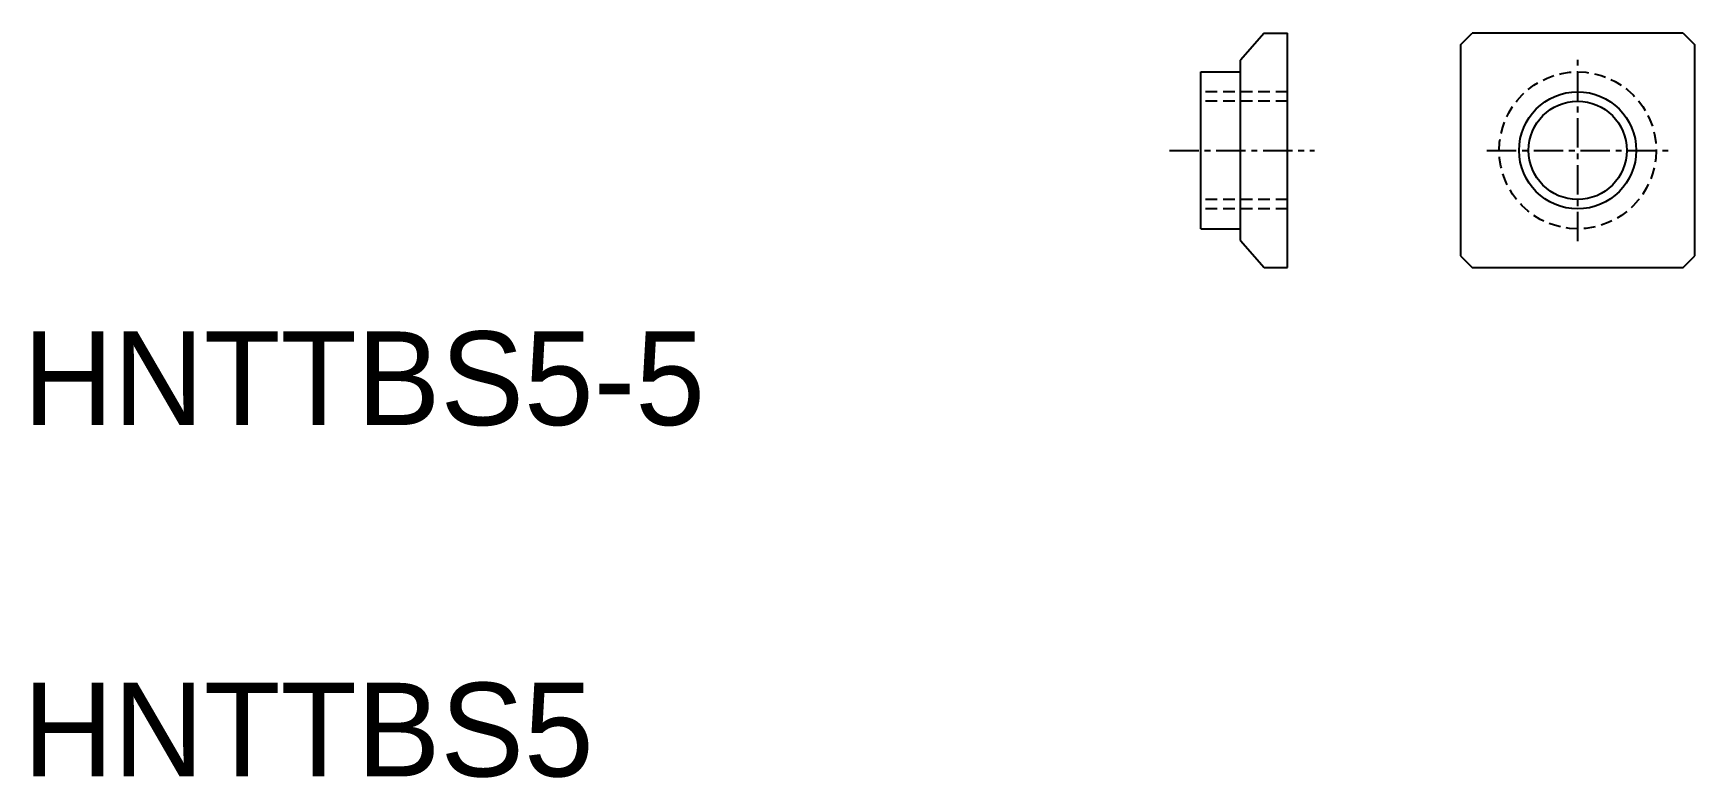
# Model space of a CAD drawing. Extents: x 0.4 to 71.4, y -0.1 to 31.7.
import ezdxf

# ---------------------------------------------------------------- set-up
doc = ezdxf.new("R2010")
doc.units = 0
doc.linetypes.add('CENTER', pattern=[2, 1.25, -0.25, 0.25, -0.25])
doc.linetypes.add('DASHED', pattern=[0.75, 0.5, -0.25])
doc.layers.get('0').update_dxf_attribs({"linetype": 'CONTINUOUS'})
doc.layers.add('CENTER', color=1, linetype='CENTER')

msp = doc.modelspace()

# ---------------------------------------------------------------- linework, layer by layer
at = {"color": 7, "linetype": 'CONTINUOUS'}
for p, q in [((53, 31.73), (52, 30.58)), ((53, 31.73), (54, 31.73)), ((54, 21.73), (54, 31.73)), ((61.393, 31.23), (61.893, 31.73)), ((61.393, 31.23), (61.393, 22.23)), ((70.893, 31.73), (61.893, 31.73)), ((70.893, 31.73), (71.393, 31.23)), ((71.393, 22.23), (71.393, 31.23)), ((52, 22.88), (52, 30.58)), ((50.3, 23.38), (50.3, 30.08)), ((50.3, 30.08), (52, 30.08)), ((50.3, 23.38), (52, 23.38)), ((52, 22.88), (53, 21.73)), ((61.393, 22.23), (61.893, 21.73)), ((70.893, 21.73), (71.393, 22.23)), ((53, 21.73), (54, 21.73)), ((61.893, 21.73), (70.893, 21.73))]:
    msp.add_line(p, q, dxfattribs=at)
at = {"color": 3, "linetype": 'DASHED'}
for p, q in [((54, 29.23), (50.3, 29.23)), ((54, 28.83), (50.3, 28.83)), ((54, 24.63), (50.3, 24.63)), ((54, 24.23), (50.3, 24.23))]:
    msp.add_line(p, q, dxfattribs=at)
msp.add_circle((66.393, 26.73), 3.35, dxfattribs=at)
at = {"color": 3, "linetype": 'CONTINUOUS'}
msp.add_circle((66.393, 26.73), 2.5, dxfattribs=at)
at = {"color": 7, "linetype": 'CONTINUOUS'}
msp.add_circle((66.393, 26.73), 2.1, dxfattribs=at)
at = {"layer": 'CENTER', "color": 1, "linetype": 'CENTER'}
for p, q in [((66.393, 22.851), (66.393, 30.695)), ((48.961, 26.73), (55.157, 26.73)), ((62.519, 26.73), (70.263, 26.73))]:
    msp.add_line(p, q, dxfattribs=at)

# ---------------------------------------------------------------- texts
at = {"color": 7, "linetype": 'CONTINUOUS'}
for s, p in [('HNTTBS5-5', (0, 15)), ('HNTTBS5', (0, 0))]:
    msp.add_text(s, height=4, dxfattribs=at).set_placement(p)

doc.saveas('drawing.dxf')
